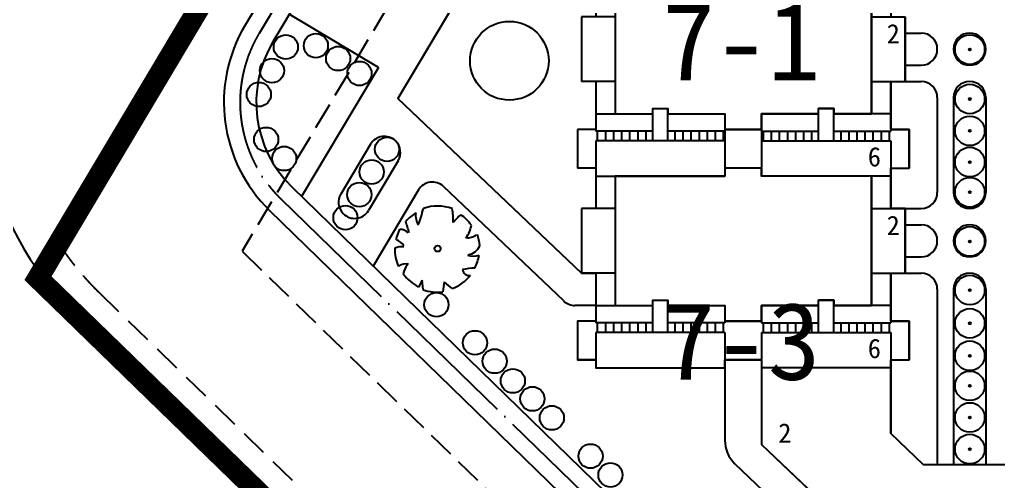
# Model space of a CAD drawing. Extents: x 39009873 to 40242873, y -38938004 to -37205504.
# Drawn here: x 39152759 to 39334542, y -38241426 to -38155645 of the extents above; entities that cross this region are included whole.
import ezdxf

# ---------------------------------------------------------------- set-up
doc = ezdxf.new("R2010")
doc.units = 0
doc.header["$LTSCALE"] = 1000
doc.header["$MEASUREMENT"] = 0
for name, pattern in [('CENT', [15, 13, -1, 0, -1]), ('DASH', [0.35, 0.25, -0.1]), ('DASH1', [1.5, 1, -0.5])]:
    doc.linetypes.add(name, pattern=pattern)
doc.layers.get('0').update_dxf_attribs({"linetype": 'CONTINUOUS'})
for name, color, linetype in [('1-CEG', 220, 'CONTINUOUS'), ('A-FACE', 4, 'CONTINUOUS'), ('PUB_TEXT', 4, 'CONTINUOUS'), ('river', 190, 'CONTINUOUS'), ('TREE1', 62, 'CONTINUOUS'), ('人行道', 251, 'CONTINUOUS'), ('建筑屋顶', 2, 'CONTINUOUS'), ('建筑轮廓', 254, 'CONTINUOUS'), ('范围', 7, 'CONTINUOUS'), ('道路中心线', 1, 'CENT')]:
    doc.layers.add(name, color=color, linetype=linetype)
doc.styles.add('-黑体', font='SIMHEI.TTF')
doc.styles.get("Standard").update_dxf_attribs({"font": 'SimSun.ttf', "height": 20})

# ---------------------------------------------------------------- blocks, each defined once
blk = doc.blocks.new('sihe')
at = {"layer": '建筑屋顶', "linetype": 'Continuous', "ltscale": 10}
for p, q in [((312469, 776761), (315269, 776761)), ((312469, 770761), (312469, 776761)), ((315269, 770761), (315269, 776761)), ((346069, 776761), (343269, 776761)), ((343269, 770761), (343269, 776761)), ((346069, 770761), (346069, 776761)), ((301869, 775761), (312469, 775761)), ((301869, 775761), (301869, 772561)), ((315269, 775761), (325869, 775761)), ((325869, 775761), (325869, 772561)), ((343269, 775761), (332669, 775761)), ((332669, 775761), (332669, 772561)), ((356669, 775761), (346069, 775761)), ((356669, 775761), (356669, 772561)), ((298469, 772861), (298469, 765661)), ((301869, 772861), (298469, 772861)), ((332669, 772861), (325869, 772861)), ((356669, 772861), (360069, 772861)), ((360069, 772861), (360069, 765661)), ((312469, 772561), (301869, 772561)), ((302169, 772561), (302169, 770761)), ((303669, 772561), (303669, 770761)), ((305169, 772561), (305169, 770761)), ((306669, 772561), (306669, 770761)), ((308169, 772561), (308169, 770761)), ((309669, 772561), (309669, 770761)), ((311169, 772561), (311169, 770761)), ((325869, 772561), (315269, 772561)), ((316569, 772561), (316569, 770761)), ((318069, 772561), (318069, 770761)), ((319569, 772561), (319569, 770761)), ((321069, 772561), (321069, 770761)), ((322569, 772561), (322569, 770761)), ((324069, 772561), (324069, 770761)), ((325569, 772561), (325569, 770761)), ((332669, 772561), (343269, 772561)), ((332969, 772561), (332969, 770761)), ((334469, 772561), (334469, 770761)), ((335969, 772561), (335969, 770761)), ((337469, 772561), (337469, 770761)), ((338969, 772561), (338969, 770761)), ((340469, 772561), (340469, 770761)), ((341969, 772561), (341969, 770761)), ((346069, 772561), (356669, 772561)), ((347369, 772561), (347369, 770761)), ((348869, 772561), (348869, 770761)), ((350369, 772561), (350369, 770761)), ((351869, 772561), (351869, 770761)), ((353369, 772561), (353369, 770761)), ((354869, 772561), (354869, 770761)), ((356369, 772561), (356369, 770761)), ((325869, 770761), (301869, 770761)), ((301869, 770761), (301869, 758161)), ((325869, 770761), (325869, 764161)), ((332669, 770761), (356669, 770761)), ((332669, 770761), (332669, 764161)), ((356669, 770761), (356669, 758161)), ((301869, 765661), (298469, 765661)), ((332669, 765661), (325869, 765661)), ((356669, 765661), (360069, 765661)), ((301869, 764161), (325869, 764161)), ((305469, 764161), (305469, 740161)), ((356669, 764161), (332669, 764161)), ((353069, 764161), (353069, 740161)), ((299219, 758161), (299219, 746161)), ((305469, 758161), (299219, 758161)), ((353069, 758161), (359319, 758161)), ((359319, 758161), (359319, 746161)), ((305469, 746161), (299219, 746161)), ((301869, 746161), (301869, 736961)), ((353069, 746161), (359319, 746161)), ((356669, 746161), (356669, 736961)), ((301869, 740161), (312469, 740161)), ((312469, 741161), (315269, 741161)), ((312469, 735161), (312469, 741161)), ((315269, 735161), (315269, 741161)), ((315269, 740161), (325869, 740161)), ((325869, 740161), (325869, 728561)), ((343269, 740161), (332669, 740161)), ((332669, 740161), (332669, 728561)), ((346069, 741161), (343269, 741161)), ((343269, 735161), (343269, 741161)), ((346069, 735161), (346069, 741161)), ((356669, 740161), (346069, 740161)), ((298469, 737261), (298469, 730061)), ((301869, 737261), (298469, 737261)), ((312469, 736961), (301869, 736961)), ((302169, 736961), (302169, 735161)), ((303669, 736961), (303669, 735161)), ((305169, 736961), (305169, 735161)), ((306669, 736961), (306669, 735161)), ((308169, 736961), (308169, 735161)), ((309669, 736961), (309669, 735161)), ((311169, 736961), (311169, 735161)), ((325869, 736961), (315269, 736961)), ((316569, 736961), (316569, 735161)), ((318069, 736961), (318069, 735161)), ((319569, 736961), (319569, 735161)), ((321069, 736961), (321069, 735161)), ((322569, 736961), (322569, 735161)), ((324069, 736961), (324069, 735161)), ((325569, 736961), (325569, 735161)), ((332669, 737261), (325869, 737261)), ((332669, 736961), (343269, 736961)), ((332969, 736961), (332969, 735161)), ((334469, 736961), (334469, 735161)), ((335969, 736961), (335969, 735161)), ((337469, 736961), (337469, 735161)), ((338969, 736961), (338969, 735161)), ((340469, 736961), (340469, 735161)), ((341969, 736961), (341969, 735161)), ((346069, 736961), (356669, 736961)), ((347369, 736961), (347369, 735161)), ((348869, 736961), (348869, 735161)), ((350369, 736961), (350369, 735161)), ((351869, 736961), (351869, 735161)), ((353369, 736961), (353369, 735161)), ((354869, 736961), (354869, 735161)), ((356369, 736961), (356369, 735161)), ((356669, 737261), (360069, 737261)), ((360069, 737261), (360069, 730061)), ((325869, 735161), (301869, 735161)), ((301869, 735161), (301869, 722561)), ((332669, 735161), (356669, 735161)), ((356669, 735161), (356669, 722561)), ((301869, 730061), (298469, 730061)), ((332669, 730061), (325869, 730061)), ((356669, 730061), (360069, 730061)), ((301869, 728561), (325869, 728561)), ((305469, 728561), (305469, 704561)), ((356669, 728561), (332669, 728561)), ((353069, 728561), (353069, 704561)), ((299219, 722561), (299219, 710561)), ((305469, 722561), (299219, 722561)), ((353069, 722561), (359319, 722561)), ((359319, 722561), (359319, 710561)), ((305469, 710561), (299219, 710561)), ((301869, 710561), (301869, 701361)), ((353069, 710561), (359319, 710561)), ((356669, 710561), (356669, 701361)), ((312469, 705561), (315269, 705561)), ((312469, 699561), (312469, 705561)), ((315269, 699561), (315269, 705561)), ((346069, 705561), (343269, 705561)), ((343269, 699561), (343269, 705561)), ((346069, 699561), (346069, 705561)), ((301869, 704561), (312469, 704561)), ((315269, 704561), (325869, 704561)), ((325869, 704561), (325869, 701361)), ((343269, 704561), (332669, 704561)), ((332669, 704561), (332669, 701361)), ((356669, 704561), (346069, 704561)), ((298469, 701661), (298469, 694461)), ((301869, 701661), (298469, 701661)), ((312469, 701361), (301869, 701361)), ((302169, 701361), (302169, 699561)), ((303669, 701361), (303669, 699561)), ((305169, 701361), (305169, 699561)), ((306669, 701361), (306669, 699561)), ((308169, 701361), (308169, 699561)), ((309669, 701361), (309669, 699561)), ((311169, 701361), (311169, 699561)), ((325869, 701361), (315269, 701361)), ((316569, 701361), (316569, 699561)), ((318069, 701361), (318069, 699561)), ((319569, 701361), (319569, 699561)), ((321069, 701361), (321069, 699561)), ((322569, 701361), (322569, 699561)), ((324069, 701361), (324069, 699561)), ((325569, 701361), (325569, 699561)), ((332669, 701661), (325869, 701661)), ((332669, 701361), (343269, 701361)), ((332969, 701361), (332969, 699561)), ((334469, 701361), (334469, 699561)), ((335969, 701361), (335969, 699561)), ((337469, 701361), (337469, 699561)), ((338969, 701361), (338969, 699561)), ((340469, 701361), (340469, 699561)), ((341969, 701361), (341969, 699561)), ((346069, 701361), (356669, 701361)), ((347369, 701361), (347369, 699561)), ((348869, 701361), (348869, 699561)), ((350369, 701361), (350369, 699561)), ((351869, 701361), (351869, 699561)), ((353369, 701361), (353369, 699561)), ((354869, 701361), (354869, 699561)), ((356369, 701361), (356369, 699561)), ((356669, 701661), (360069, 701661)), ((360069, 701661), (360069, 694461)), ((325869, 699561), (301869, 699561)), ((301869, 699561), (301869, 692961)), ((325869, 699561), (325869, 692961)), ((332669, 699561), (356669, 699561)), ((332669, 699561), (332669, 692961)), ((356669, 699561), (356669, 692961)), ((301869, 694461), (298469, 694461)), ((332669, 694461), (325869, 694461)), ((356669, 694461), (360069, 694461)), ((301869, 692961), (325869, 692961)), ((356669, 692961), (332669, 692961))]:
    blk.add_line(p, q, dxfattribs=at)
blk = doc.blocks.new('sijh')
at = {"layer": '建筑屋顶', "linetype": 'Continuous', "ltscale": 10}
for p in [(284145, 772861), (300469, 710561)]:
    blk.add_line(p, (266359, 743007), dxfattribs=at)
blk.add_circle((287090, 750003), 7305, dxfattribs=at)
blk = doc.blocks.new('sdji')
at = {"linetype": 'Continuous', "ltscale": 10}
for radius in [2750, 184]:
    blk.add_circle((512091, 867961), radius, dxfattribs=at)
blk = doc.blocks.new('sij')
at = {"layer": 'TREE1', "linetype": 'Continuous', "ltscale": 10}
blk.add_circle((327690, 1006813), 2250, dxfattribs=at)
blk = doc.blocks.new('M_F13')
for p, q in [((-515, 179), (-397, 193)), ((-484, 239), (-484, 239)), ((-397, 193), (-484, 239))]:
    blk.add_line(p, q)
blk.add_circle((-3, 3), 38.2)
for centre, radius, start, end in [((-8, 3), 532, 89.3321, 114.3856), ((-175, 449), 193, 352.0775, 26.6128), ((-85, 589), 202, 304.1868, 338.5411), ((-8, 3), 531, 62.8767, 77.7021), ((-8, 3), 527, 126.0751, 153.6245), ((-356, 208), 224, 48.5203, 80.5151), ((-325, 399), 130, 343.6555, 39.76), ((80, 476), 154, 315.8454, 359.7651), ((-244, 1929), 1632, 285.4397, 290.7099), ((-8, 3), 523, 31.4098, 49.4752), ((412, 44), 234, 83.5323, 121.6544), ((-8, 3), 537, 160.8426, 187.275), ((959, 2091), 1965, 250.0865, 256.3451), ((-8, 3), 534, 340.3307, 19.43), ((-610, -942), 880, 77.3728, 85.4649), ((-5, -500), 587, 134.7782, 147.3315), ((-8, 3), 524, 200.8103, 231.4392), ((358, 465), 656, 266.7455, 282.0146), ((0, -631), 545, 39.6536, 53.993), ((-251, -396), 87.2, 97.741, 188.8107), ((-1350, -519), 1108, 2.9465, 10.9238), ((296, -376), 163, 170.6314, 220.6278), ((325, -118), 300, 230.4582, 263.1093), ((-8, 3), 514, 305.394, 326.2464), ((-8, 3), 522, 243.1498, 261.8356), ((125, -442), 220, 160.6009, 199.3991), ((100, -357), 178, 186.1912, 248.4952), ((-8, 3), 527, 274.7236, 290.3277)]:
    blk.add_arc(centre, radius, start, end)
at = {"width": 0.8, "flags": 9}
for tag, p in [('XSIZE', (-62, 12)), ('YSIZE', (9, 6))]:
    blk.add_attdef(tag, p, '', height=0.2, dxfattribs=at)

msp = doc.modelspace()

# ---------------------------------------------------------------- linework, layer by layer
at = {"layer": 'A-FACE'}
for p, q in [((39216634, -38119791), (39194651, -38156690)), ((39221789, -38122862), (39199806, -38159761)), ((39203372, -38186796), (39338071, -38317733)), ((39199189, -38191098), (39333888, -38322035))]:
    msp.add_line(p, q, dxfattribs=at)
for radius in [28000, 22000]:
    msp.add_arc((39218706, -38171021), radius, 149.21486, 225.81137, dxfattribs=at)
at = {"layer": 'river', "color": 8, "linetype": 'DASH1', "ltscale": 5}
msp.add_line((39167552, -38206366), (39290198, -38325587), dxfattribs=at)
at = {"layer": 'river', "flags": 128}
msp.add_lwpolyline([(39171006, -38047264), (39170076, -38057843), (39170752, -38065805), (39172062, -38072068), (39170238, -38086372), (39165666, -38099668), (39162006, -38113696), (39157710, -38125624), (39149817, -38144544, 0.3079136), (39163370, -38210669), (39286016, -38329889)], format="xyb", dxfattribs=at)
at = {"layer": 'river', "color": 8, "linetype": 'DASH1', "ltscale": 5}
msp.add_arc((39205191, -38167646), 54000, 213.22644, 225.81137, dxfattribs=at)
at = {"layer": '人行道'}
for p, q in [((39219433, -38164536), (39202848, -38154655)), ((39317197, -38158141), (39320197, -38158141)), ((39329197, -38158141), (39329197, -38158141)), ((39323197, -38161141), (39323197, -38161141)), ((39326197, -38161141), (39326197, -38161141)), ((39332197, -38161141), (39332197, -38161141)), ((39317197, -38164141), (39320197, -38164141)), ((39329197, -38164141), (39329197, -38164141)), ((39317197, -38167141), (39320197, -38167141)), ((39329197, -38167141), (39329197, -38167141)), ((39323197, -38170141), (39323197, -38187741)), ((39326197, -38170141), (39326197, -38187741)), ((39332197, -38170141), (39332197, -38187741)), ((39317197, -38190741), (39320197, -38190741)), ((39329197, -38190741), (39329197, -38190741)), ((39317197, -38193741), (39320197, -38193741)), ((39329197, -38193741), (39329197, -38193741)), ((39323197, -38196741), (39323197, -38196741)), ((39326197, -38196741), (39326197, -38196741)), ((39332197, -38196741), (39332197, -38196741)), ((39317197, -38199741), (39320197, -38199741)), ((39329197, -38199741), (39329197, -38199741)), ((39317197, -38202741), (39320197, -38202741)), ((39329197, -38202741), (39329197, -38202741)), ((39323197, -38205741), (39323197, -38238341)), ((39326197, -38205741), (39326197, -38238341)), ((39332197, -38205741), (39332197, -38238341))]:
    msp.add_line(p, q, dxfattribs=at)
at = {"layer": '人行道', "linetype": 'Continuous', "ltscale": 10}
for p, q in [((39219433, -38164536), (39205145, -38188519)), ((39222560, -38178169), (39222560, -38178169)), ((39217915, -38178808), (39212412, -38188044)), ((39223069, -38181879), (39217568, -38191112)), ((39253830, -38207915), (39231475, -38186650)), ((39226830, -38187288), (39218413, -38201417)), ((39259747, -38208741), (39255898, -38208741)), ((39283747, -38220341), (39283747, -38233799)), ((39301480, -38253241), (39285611, -38238146))]:
    msp.add_line(p, q, dxfattribs=at)
at = {"layer": '人行道'}
for centre, start, end in [((39320197, -38161141), 0, 90), ((39329197, -38161141), 90, 180), ((39329197, -38161141), 0, 90), ((39320197, -38161141), 270, 0), ((39329197, -38161141), 180, 270), ((39329197, -38161141), 270, 0), ((39320197, -38170141), 0, 90), ((39329197, -38170141), 90, 180), ((39329197, -38170141), 0, 90), ((39320197, -38187741), 270, 0), ((39329197, -38187741), 180, 270), ((39329197, -38187741), 270, 0), ((39320197, -38196741), 0, 90), ((39329197, -38196741), 90, 180), ((39329197, -38196741), 0, 90), ((39320197, -38196741), 270, 0), ((39329197, -38196741), 180, 270), ((39329197, -38196741), 270, 0), ((39320197, -38205741), 0, 90), ((39329197, -38205741), 90, 180), ((39329197, -38205741), 0, 90)]:
    msp.add_arc(centre, 3000, start, end, dxfattribs=at)
at = {"layer": '人行道', "linetype": 'Continuous', "ltscale": 10}
for centre, radius, start, end in [((39220492, -38180343), 3000, 46.43175, 149.21486), ((39220492, -38180343), 3000, 329.21486, 46.43175), ((39229408, -38188824), 3000, 46.43175, 149.21486), ((39255898, -38205741), 3000, 226.43175, 270), ((39289747, -38233799), 6000, 180, 226.43175)]:
    msp.add_arc(centre, radius, start, end, dxfattribs=at)
at = {"layer": '人行道', "linetype": 'Continuous'}
for start, end in [(149.21486, 224.42604), (224.42604, 329.21486)]:
    msp.add_arc((39214991, -38189577), 3000, start, end, dxfattribs=at)
at = {"layer": '建筑屋顶', "linetype": 'Continuous', "ltscale": 10}
for p, q in [((39290547, -38220341), (39290547, -38234560)), ((39314547, -38220341), (39314547, -38232546)), ((39320638, -38238341), (39314547, -38232546)), ((39303983, -38247341), (39290547, -38234560)), ((39340447, -38238341), (39320638, -38238341))]:
    msp.add_line(p, q, dxfattribs=at)
at = {"layer": '建筑轮廓', "ltscale": 10}
for points in [[(39240772, -38140441), (39222986, -38170295), (39257097, -38202741), (39259747, -38202741), (39259747, -38211641), (39256347, -38211641), (39256347, -38218841), (39259747, -38218841), (39259747, -38220341), (39283747, -38220341), (39283747, -38218841), (39290547, -38218841), (39290547, -38220341), (39290547, -38234560), (39303983, -38247341)], [(39263347, -38149141), (39263347, -38173141), (39270347, -38173141), (39270347, -38172141), (39273147, -38172141), (39273147, -38173141), (39283747, -38173141), (39283747, -38176041), (39290547, -38176041), (39290547, -38173141), (39301147, -38173141), (39301147, -38172141), (39303947, -38172141), (39303947, -38173141), (39310947, -38173141), (39310947, -38149141), (39290547, -38149141), (39290547, -38147641), (39283747, -38147641), (39283747, -38149141), (39263347, -38149141)], [(39340447, -38238341), (39320638, -38238341), (39314547, -38232546), (39314547, -38218841), (39317947, -38218841), (39317947, -38211641), (39314547, -38211641), (39314547, -38202741), (39317197, -38202741), (39317197, -38190741), (39314547, -38190741), (39314547, -38183241), (39317947, -38183241), (39317947, -38176041), (39314547, -38176041), (39314547, -38167141), (39317197, -38167141), (39317197, -38155141)], [(39263347, -38184741), (39263347, -38208741), (39270347, -38208741), (39270347, -38207741), (39273147, -38207741), (39273147, -38208741), (39283747, -38208741), (39283747, -38211641), (39290547, -38211641), (39290547, -38208741), (39301147, -38208741), (39301147, -38207741), (39303947, -38207741), (39303947, -38208741), (39310947, -38208741), (39310947, -38184741), (39290547, -38184741), (39290547, -38183241), (39283747, -38183241), (39283747, -38184741), (39263347, -38184741)]]:
    msp.add_lwpolyline(points, dxfattribs=at)
at = {"layer": '范围', "color": 1, "linetype": 'DASH', "ltscale": 20}
for p, q in [((39242540, -38117338), (39194079, -38198681)), ((39194079, -38198681), (39645412, -38637409))]:
    msp.add_line(p, q, dxfattribs=at)
at = {"layer": '范围', "color": 1, "linetype": 'DASH', "ltscale": 50, "const_width": 2000}
msp.add_lwpolyline([(39727275, -37603786), (39309838, -37602478), (39267254, -37697480), (39215453, -37815637), (39203656, -37841696, -0.0375387), (39200633, -37850208, 0.1308835), (39198294, -37865085), (39212418, -38000000), (39219106, -38069414), (39219411, -38084620, -0.195535), (39216767, -38101984), (39156180, -38203680), (39625395, -38659790), (39748451, -38760972), (39960509, -38548914), (40086169, -38423253), (40107609, -38401814, 0.1316525), (40102432, -38392848), (40050787, -38341202), (40018183, -38301527), (39930095, -38213439, -0.2363782)], format="xyb", close=True, dxfattribs=at)
msp.add_lwpolyline([(39727275, -37603786), (39309838, -37602478), (39267254, -37697480), (39215453, -37815637), (39203656, -37841696, -0.0375387), (39200633, -37850208, 0.1308835), (39198294, -37865085), (39212418, -38000000), (39219106, -38069414), (39219411, -38084620, -0.195535), (39216767, -38101984), (39156180, -38203680), (39625395, -38659790), (39748451, -38760972), (39960509, -38548914), (40086169, -38423253), (40107609, -38401814, 0.1316525), (40102432, -38392848), (40050787, -38341202), (40018183, -38301527), (39930095, -38213439, -0.2363782)], format="xyb", close=True, dxfattribs=at)
at = {"layer": '范围', "color": 1, "linetype": 'DASH', "ltscale": 50, "const_width": 4000}
msp.add_lwpolyline([(39561820, -37961979), (39561820, -38153407), (39632801, -38153407, -0.6752226), (39688591, -38289474), (39752711, -38353913), (39782336, -38383685), (39846133, -38320203), (39880201, -38354441), (39816193, -38417710), (39875441, -38477253), (39953611, -38555811), (39748451, -38760972), (39625395, -38659790), (39156180, -38203680), (39216767, -38101984, 0.195535), (39219411, -38084620), (39219106, -38069414), (39212418, -38000000)], format="xyb", dxfattribs=at)
at = {"layer": '道路中心线', "ltscale": 2}
for p, q in [((39219212, -38121326), (39197229, -38158225)), ((39201280, -38188947), (39335979, -38319884))]:
    msp.add_line(p, q, dxfattribs=at)
msp.add_arc((39218706, -38171021), 25000, 149.21486, 225.81137, dxfattribs=at)

# ---------------------------------------------------------------- block references
at = {"layer": 'A-FACE', "linetype": 'Continuous'}
msp.add_blockref('sijh', (38956627, -38913302), dxfattribs=at)
at = {"layer": 'TREE1', "linetype": 'Continuous'}
for p in [(38874515, -39167559), (38880095, -39167308), (38884233, -39169689), (38871938, -39171931), (38888192, -39172471), (38869508, -39176371), (38870869, -39184729), (38893318, -39186567), (38874215, -39188266), (38890455, -39190763), (38888165, -39194959), (38885588, -39199251), (38902487, -39215418), (38909641, -39222490), (38913297, -39225909), (38916679, -39229563), (38920305, -39232902), (38923916, -39236434), (38931107, -39243547), (38934802, -39247035)]:
    msp.add_blockref('sij', p, dxfattribs=at)
at = {"layer": 'TREE1', "linetype": 'Continuous', "rotation": 89.71588559147328}
for p in [(40194645, -38677600), (40194645, -38686788), (40194645, -38692702), (40194645, -38698510), (40194645, -38704107), (40194645, -38713242), (40194645, -38722275), (40194645, -38728448), (40194645, -38734474), (40194645, -38740059), (40194645, -38745938), (40194645, -38751817)]:
    msp.add_blockref('sdji', p, dxfattribs=at)
at = {"layer": 'TREE1', "xscale": 14.92991994664088, "yscale": 14.92991995811462, "zscale": 14.92992, "rotation": 89.71588540334568}
msp.add_blockref('M_F13', (39230426, -38198133), dxfattribs=at)
at = {"layer": '建筑屋顶', "linetype": 'Continuous', "lineweight": -3, "ltscale": 10}
msp.add_blockref('sihe', (38957877, -38913302), dxfattribs=at)

# ---------------------------------------------------------------- texts
at = {"layer": '1-CEG', "style": '-黑体'}
for s, p in [('2', (39313784, -38160084)), ('6', (39310280, -38182929)), ('2', (39313784, -38195684)), ('6', (39310280, -38218529)), ('2', (39293654, -38234244))]:
    msp.add_text(s, height=3600, dxfattribs=at).set_placement(p)
at = {"layer": 'PUB_TEXT', "color": 2, "style": '-黑体'}
for s, p in [('7-1', (39272102, -38166925)), ('7-3', (39272112, -38222552))]:
    msp.add_text(s, height=14400, dxfattribs=at).set_placement(p)

doc.saveas('drawing.dxf')
